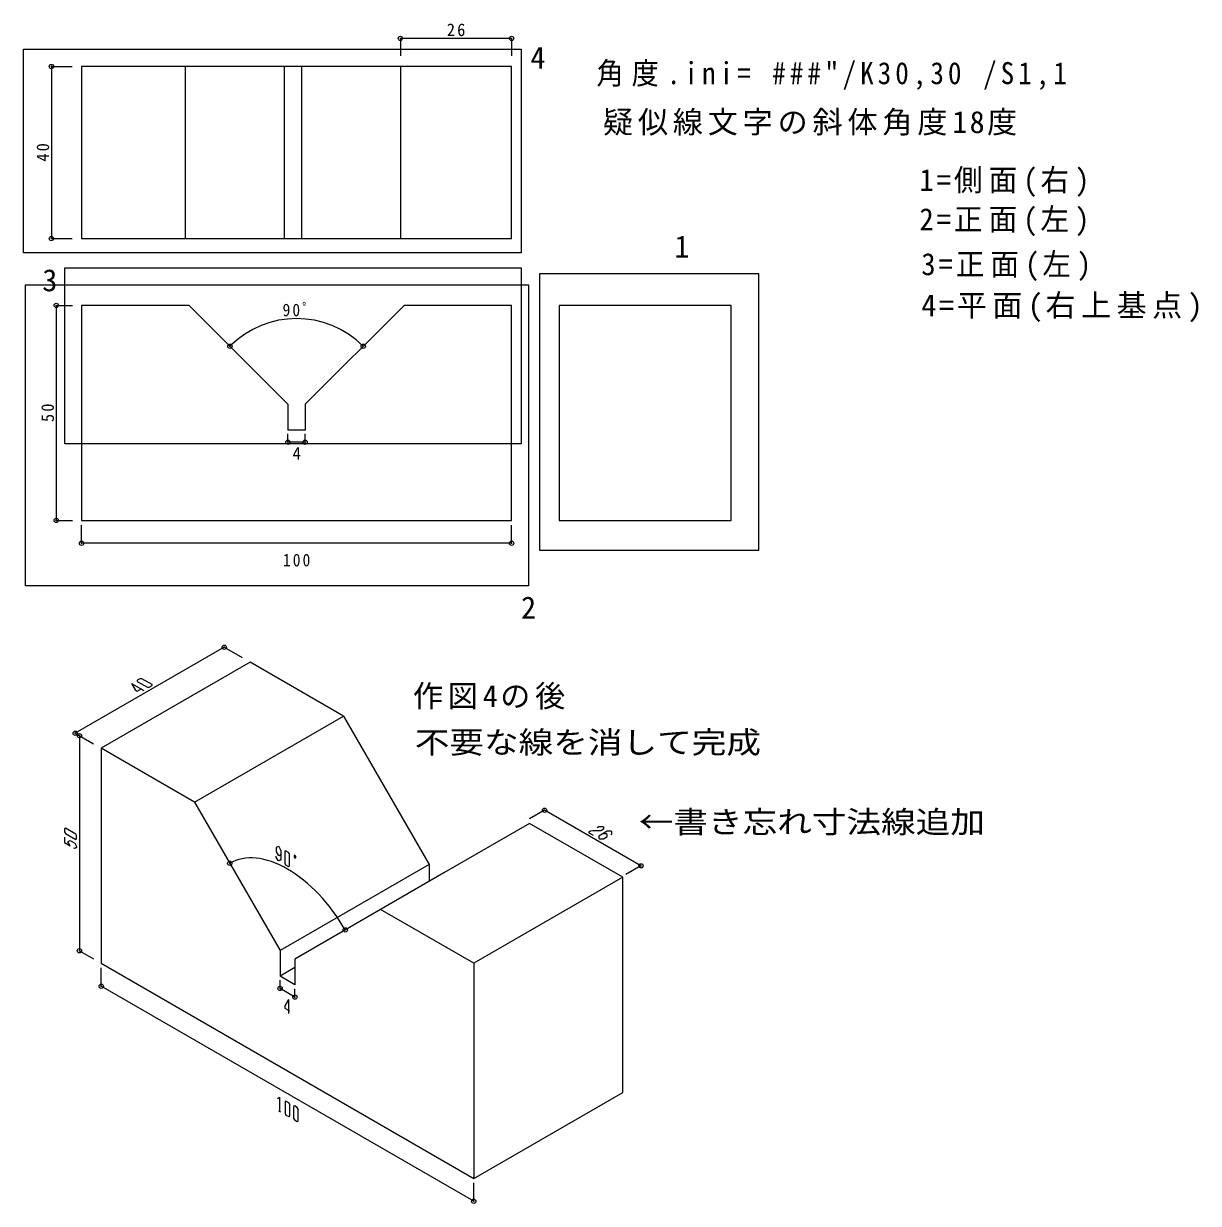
# Model space of a CAD drawing. Units: millimetres on the paper. Extents: x -146 to 127, y -168 to 106.
import ezdxf
from ezdxf.enums import TextEntityAlignment as Align

# ---------------------------------------------------------------- set-up
doc = ezdxf.new("R2010")
doc.units = ezdxf.units.MM
doc.header["$PDMODE"] = 32
doc.header["$PDSIZE"] = 1
doc.layers.add('0-0_元図', color=7, linetype='Continuous')
doc.layers.add('0-6_寸法', color=6, linetype='Continuous')
doc.styles.add('ＭＳ 明朝', font='')
doc.styles.get('ＭＳ 明朝').set_extended_font_data('MS Mincho')

msp = doc.modelspace()

# ---------------------------------------------------------------- linework, layer by layer
at = {"layer": '0-0_元図'}
for p, q in [((-132.643, 40.876), (-132.643, -9.124)), ((-107.643, 40.876), (-132.643, 40.876)), ((-32.643, 40.876), (-57.643, 40.876)), ((-93.409, -42.098), (-128.05, -62.098)), ((-71.759, -54.598), (-93.409, -42.098)), ((-128.05, -62.098), (-128.05, -112.098)), ((-106.4, -74.598), (-128.05, -62.098)), ((-6.807, -92.098), (-28.458, -79.598)), ((-41.448, -112.098), (-63.099, -99.598)), ((-128.05, -112.098), (-41.448, -162.098))]:
    msp.add_line(p, q, dxfattribs=at)
for points in [[(-132.643, 56.408), (-32.643, 56.408), (-32.643, 96.408), (-132.643, 96.408)], [(-21.597, -9.124), (18.403, -9.124), (18.403, 40.876), (-21.597, 40.876)], [(-41.448, -162.098), (-6.807, -142.098), (-6.807, -92.098), (-41.448, -112.098)]]:
    msp.add_lwpolyline(points, close=True, dxfattribs=at)
msp.add_lwpolyline([(-132.643, -9.124), (-32.643, -9.124), (-32.643, 40.876)], dxfattribs=at)
at = {"layer": '0-6_寸法'}
for p, q in [((-32.643, 102.938), (-58.513, 102.938)), ((-58.513, 102.938), (-58.513, 98.879)), ((-32.643, 102.938), (-32.643, 98.879)), ((-139.628, 96.408), (-139.628, 56.408)), ((-139.628, 96.408), (-134.844, 96.408)), ((-139.628, 56.408), (-134.844, 56.408)), ((-138.507, 40.876), (-138.507, -9.124)), ((-138.507, 40.876), (-134.738, 40.876)), ((-84.643, 9.038), (-84.643, 10.971)), ((-80.643, 9.038), (-84.643, 9.038)), ((-80.643, 9.038), (-80.643, 10.971)), ((-138.507, -9.124), (-134.738, -9.124)), ((-132.643, -14.445), (-132.643, -10.193)), ((-32.643, -14.445), (-32.643, -10.193)), ((-32.643, -14.445), (-132.643, -14.445)), ((-99.458, -38.606), (-134.099, -58.606)), ((-99.458, -38.606), (-95.316, -40.998)), ((-134.099, -58.606), (-129.864, -61.051)), ((-133.128, -59.167), (-133.128, -109.167)), ((-24.962, -76.496), (-28.477, -78.525)), ((-2.558, -89.431), (-24.962, -76.496)), ((-2.558, -89.431), (-6.073, -91.46)), ((-133.128, -109.167), (-129.864, -111.051)), ((-128.05, -117.418), (-128.05, -113.167)), ((-41.448, -167.418), (-128.05, -117.418)), ((-86.481, -117.936), (-86.481, -116.003)), ((-83.017, -119.936), (-86.481, -117.936)), ((-83.017, -119.936), (-83.017, -118.003)), ((-41.448, -167.418), (-41.448, -163.167))]:
    msp.add_line(p, q, dxfattribs=at)
at = {"layer": '0-6_寸法', "color": 7}
for p, q in [((-108.513, 96.408), (-108.513, 56.408)), ((-85.513, 96.408), (-85.513, 56.408)), ((-81.513, 96.408), (-81.513, 56.408)), ((-58.513, 96.408), (-58.513, 56.408)), ((-107.643, 40.876), (-84.643, 17.876)), ((-57.643, 40.876), (-80.643, 17.876)), ((-84.643, 17.876), (-84.643, 11.876)), ((-121, -47.044), (-118.186, -48.669)), ((-106.4, -74.598), (-71.759, -54.598)), ((-71.759, -54.598), (-51.84, -89.098)), ((-106.4, -74.598), (-86.481, -109.098)), ((-28.458, -79.598), (-48.376, -91.098)), ((-51.84, -89.098), (-86.481, -109.098)), ((-51.84, -89.098), (-51.84, -93.098)), ((-48.376, -91.098), (-83.017, -111.098)), ((-86.481, -109.098), (-86.481, -115.098)), ((-83.017, -113.098), (-86.481, -115.098)), ((-84.495, -120.512), (-84.495, -123.762)), ((-86.839, -146.373), (-86.406, -146.623))]:
    msp.add_line(p, q, dxfattribs=at)
at = {"layer": '0-6_寸法', "color": 1}
for points in [[(-146.108, 100.449), (-30.439, 100.449), (-30.439, 53.051), (-146.108, 53.051)], [(-136.542, 49.572), (-30.439, 49.572), (-30.439, 8.697), (-136.542, 8.697)], [(-26.091, 48.268), (24.786, 48.268), (24.786, -16.089), (-26.091, -16.089)], [(-145.673, 45.659), (-28.7, 45.659), (-28.7, -24.351), (-145.673, -24.351)]]:
    msp.add_lwpolyline(points, close=True, dxfattribs=at)
at = {"layer": '0-6_寸法', "color": 7}
for points in [[(-80.643, 17.876), (-80.643, 11.876), (-84.643, 11.876)], [(-121, -47.044), (-120.134, -48.544), (-119.701, -48.794), (-118.619, -48.169)], [(-12.786, -80.526), (-12.353, -80.276), (-11.487, -80.276), (-11.27, -80.401), (-11.27, -80.901), (-11.92, -81.276), (-13.652, -81.276), (-14.301, -81.401), (-14.734, -81.651), (-13.652, -82.276)], [(-9.538, -82.151), (-9.322, -82.026), (-9.322, -81.526), (-9.538, -81.401), (-10.404, -81.401), (-12.353, -82.526), (-12.353, -83.026), (-12.136, -83.151), (-11.27, -83.151), (-10.404, -82.651), (-10.404, -82.151), (-10.621, -82.026), (-11.487, -82.026)], [(-136.592, -82.792), (-136.592, -84.042), (-135.293, -84.792), (-135.726, -84.042), (-135.726, -83.792), (-135.293, -83.542), (-134.211, -84.167), (-133.778, -84.917), (-133.778, -85.167), (-134.211, -85.417), (-134.427, -85.292)], [(-86.265, -85.8), (-86.698, -85.05), (-86.914, -84.925), (-87.347, -85.175), (-87.347, -86.175), (-86.914, -86.925), (-86.698, -87.05), (-86.265, -86.8)], [(-86.265, -85.8), (-86.265, -88.05), (-86.698, -88.3), (-86.914, -88.175), (-87.347, -87.425), (-87.347, -87.175)], [(-83.017, -111.098), (-83.017, -117.098), (-86.481, -115.098)], [(-84.495, -120.512), (-85.361, -122.012), (-85.361, -122.512), (-84.278, -123.137)], [(-87.055, -143.498), (-86.622, -143.248), (-86.622, -146.498)]]:
    msp.add_lwpolyline(points, dxfattribs=at)
for points in [[(-119.701, -46.294), (-119.701, -46.544), (-117.32, -47.919), (-116.887, -47.919), (-116.237, -47.544), (-116.237, -47.294), (-118.619, -45.919), (-119.052, -45.919)], [(-136.592, -81.542), (-136.376, -81.917), (-133.994, -83.292), (-133.778, -83.167), (-133.778, -82.417), (-133.994, -82.042), (-136.376, -80.667), (-136.592, -80.792)], [(-85.182, -85.925), (-85.399, -86.05), (-85.399, -88.8), (-85.182, -89.175), (-84.533, -89.55), (-84.316, -89.425), (-84.316, -86.675), (-84.533, -86.3)], [(-83.017, -86.925), (-83.234, -87.05), (-83.234, -87.3), (-83.017, -87.675), (-82.801, -87.55), (-82.801, -87.3)], [(-85.107, -144.123), (-85.323, -144.248), (-85.323, -146.998), (-85.107, -147.373), (-84.457, -147.748), (-84.241, -147.623), (-84.241, -144.873), (-84.457, -144.498)], [(-83.158, -145.248), (-83.375, -145.373), (-83.375, -148.123), (-83.158, -148.498), (-82.509, -148.873), (-82.292, -148.748), (-82.292, -145.998), (-82.509, -145.623)]]:
    msp.add_lwpolyline(points, close=True, dxfattribs=at)
at = {"layer": '0-6_寸法'}
msp.add_arc((-82.643, 15.876), 21.924, 45, 135, dxfattribs=at)
msp.add_ellipse((-84.749, -112.098), major_axis=(13.425, -23.254), ratio=0.57735, start_param=1.5707963, end_param=3.1415927, dxfattribs=at)
for p in [(-58.513, 102.938), (-32.643, 102.938), (-139.628, 96.408), (-139.628, 56.408), (-138.507, 40.876), (-98.146, 31.378), (-67.141, 31.378), (-84.643, 9.038), (-80.643, 9.038), (-138.507, -9.124), (-132.643, -14.445), (-32.643, -14.445), (-99.458, -38.606), (-134.099, -58.606), (-133.128, -59.167), (-24.962, -76.496), (-98.175, -88.845), (-2.558, -89.431), (-71.324, -104.347), (-133.128, -109.167), (-128.05, -117.418), (-86.481, -117.936), (-83.017, -119.936), (-41.448, -167.418)]:
    msp.add_point(p, dxfattribs=at)

# ---------------------------------------------------------------- texts
at = {"layer": '0-6_寸法', "color": 7, "style": 'ＭＳ 明朝'}
for s, p in [('4', (-28.265, 94.362)), ('1', (5.218, 50.442)), ('3', (-141.76, 42.615)), ('2', (-30.439, -33.483))]:
    msp.add_text(s, height=5.132, dxfattribs=at).set_placement(p, align=Align.BOTTOM_LEFT)
at = {"layer": '0-6_寸法', "style": 'ＭＳ 明朝'}
msp.add_text('4', height=2.933, dxfattribs=at).set_placement((-83.599, 4.109), align=Align.BOTTOM_LEFT)
at = {"layer": '0-6_寸法', "color": 7, "style": 'ＭＳ 明朝', "width": 1.15}
for s, p in [('不要な線を消して完成', (-55.153, -64.828)), ('←書き忘れ寸法線追加', (-3.073, -83.342))]:
    msp.add_text(s, height=5.132, dxfattribs=at).set_placement(p, align=Align.BOTTOM_LEFT)
at = {"layer": '0-6_寸法', "char_height": 2.933, "attachment_point": 7, "style": 'ＭＳ 明朝'}
for s, insert in [('\\T1.27;\\W0.95;26', (-47.703, 103.438)), ('\\T1.27;\\W0.9;90ﾟ', (-85.893, 38.299)), ('\\T1.27;\\W0.9;100', (-85.806, -19.856))]:
    msp.add_mtext(s, dxfattribs=dict(at, insert=insert))
at = {"layer": '0-6_寸法', "color": 7, "char_height": 5.132, "attachment_point": 7, "style": 'ＭＳ 明朝'}
for s, insert in [('\\T1.3;\\W0.9;角度.ini=\\~###"/K30,30\\~/S1,1', (-12.916, 90.974)), ('\\T1.16;疑似線文字の斜体角度18度', (-11.394, 80.32)), ('\\T1.21;\\W0.95;1=側面(右)', (62.183, 66.097)), ('\\T1.21;\\W0.95;2=正面(左)', (62.183, 56.965)), ('\\T1.21;\\W0.95;3=正面(左)', (62.618, 46.529)), ('\\T1.18;4=平面(右上基点)', (62.618, 36.962)), ('\\T1.16;作図4の後', (-55.588, -53.087))]:
    msp.add_mtext(s, dxfattribs=dict(at, insert=insert))
at = {"layer": '0-6_寸法', "char_height": 2.933, "attachment_point": 7, "rotation": 90, "style": 'ＭＳ 明朝'}
for s, insert in [('\\T1.27;\\W0.95;40', (-140.128, 74.283)), ('\\T1.27;\\W0.95;50', (-139.007, 13.751))]:
    msp.add_mtext(s, dxfattribs=dict(at, insert=insert))

doc.saveas('drawing.dxf')
